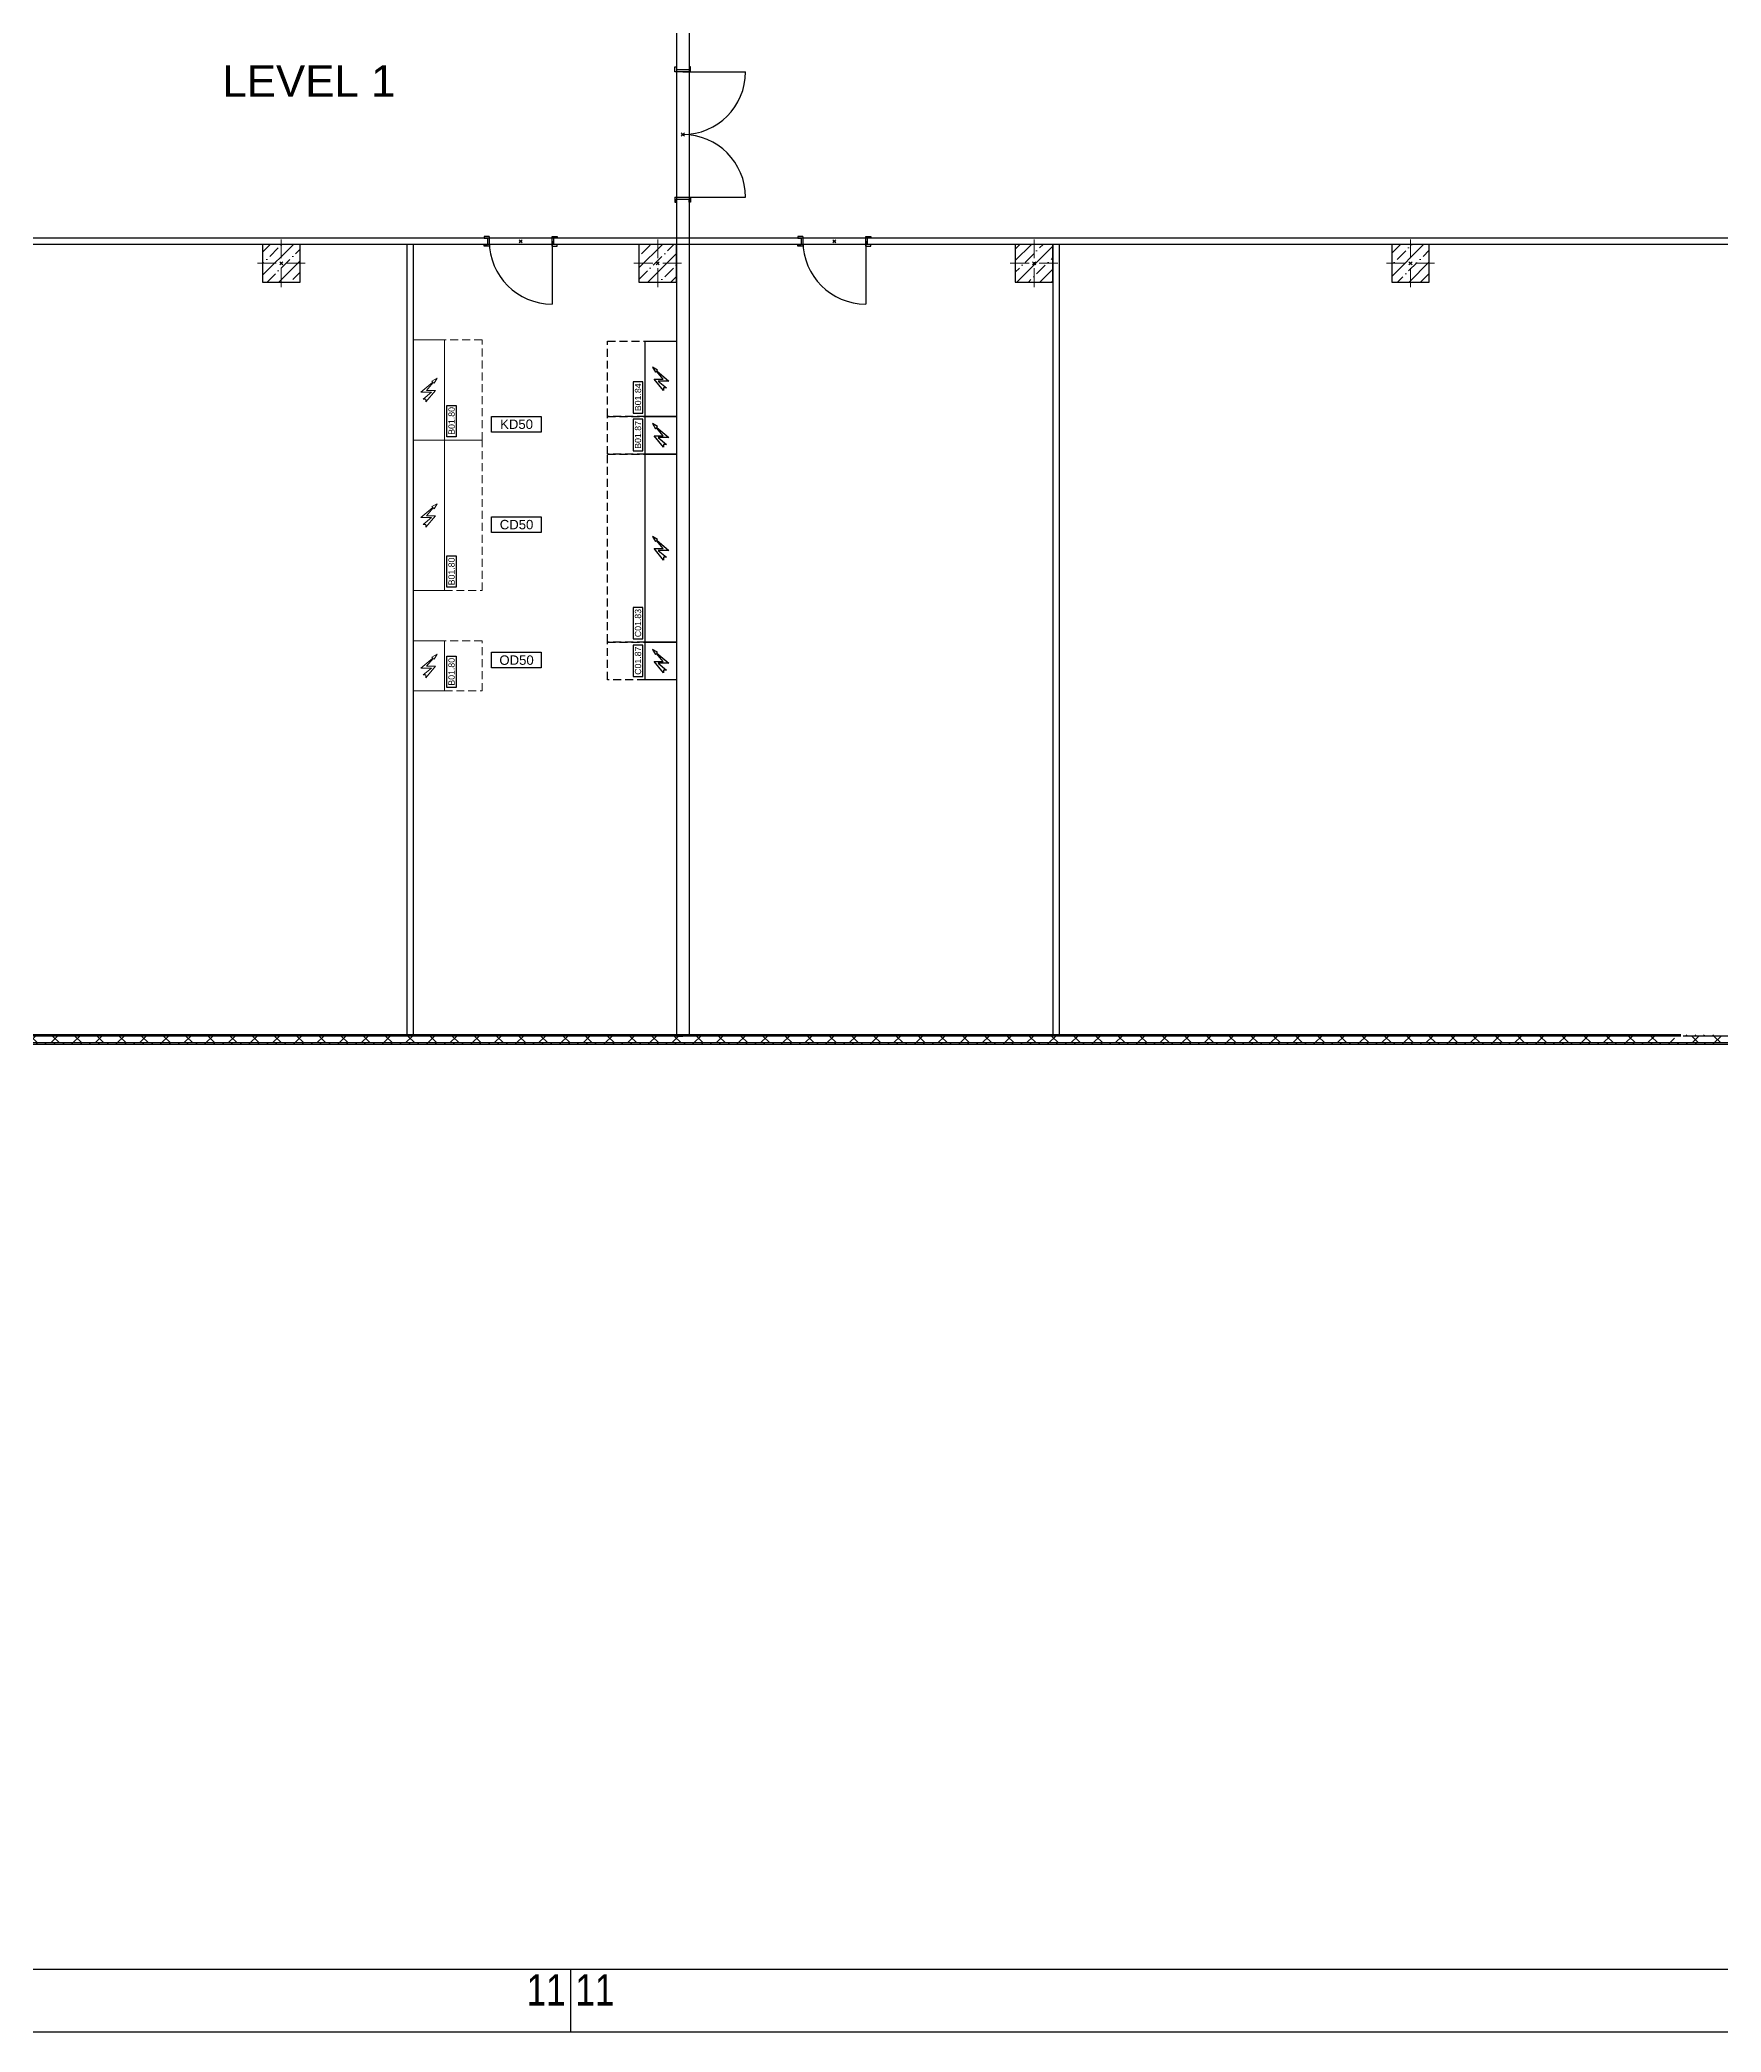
# Model space of a CAD drawing. Extents: x -3873 to 164127, y 7129 to 96529.
# Drawn here: x 71668 to 98469, y 7129 to 38892 of the extents above; entities that cross this region are included whole.
import ezdxf
from ezdxf.enums import TextEntityAlignment as Align

# ---------------------------------------------------------------- set-up
doc = ezdxf.new("R2010")
doc.units = 0
doc.header["$PDMODE"] = 35
doc.header["$PDSIZE"] = 25
doc.linetypes.add('HIDDEN', pattern=[9.525, 6.35, -3.175])
doc.layers.get('0').update_dxf_attribs({"linetype": 'CONTINUOUS'})
for name, color, linetype in [('BUILDING', 2, 'CONTINUOUS'), ('KROMEKA', 1, 'CONTINUOUS'), ('LAYOUT', 90, 'CONTINUOUS'), ('MC_1_2_025', 2, 'CONTINUOUS'), ('POSNR', 4, 'CONTINUOUS'), ('TEXT', 3, 'CONTINUOUS'), ('Конструктив - Колонны', 7, 'CONTINUOUS')]:
    doc.layers.add(name, color=color, linetype=linetype)
doc.layers.add('LAYOUT Kromeka', color=1, linetype='CONTINUOUS', lineweight=5)
doc.layers.add('Конструктив - Колонны_Ном._пера__1', color=7, linetype='CONTINUOUS', lineweight=25)
doc.layers.add('Конструктив - Колонны_Ном._пера__168', color=7, linetype='CONTINUOUS', lineweight=13, true_color=0x03e77f)
doc.layers.add('Конструктив - Колонны_Ном._пера__202', color=7, linetype='CONTINUOUS', lineweight=13, true_color=0xde8d00)
doc.styles.add('015_100', font='arial.ttf', dxfattribs={"height": 150})
doc.styles.add('025_100', font='arial.ttf', dxfattribs={"height": 250})
doc.styles.add('035_100', font='arial.ttf', dxfattribs={"height": 350})
doc.styles.add('050_100', font='arial.ttf', dxfattribs={"height": 500})
pattern_1 = [(45, (0, 0), (-183.8478, 183.8478), []), (45, (-91.92, 91.92), (-183.8478, 183.8478), [195, -65, 0, -65])]
pattern_2 = [(45, (86766.83, 23330.01), (-70.71068, 70.71068), [])]

# ---------------------------------------------------------------- blocks, each defined once
blk = doc.blocks.new('Колонна_44', base_point=(-12000, 12000))
at = {"layer": 'Конструктив - Колонны_Ном._пера__202', "linetype": 'Continuous'}
h = blk.add_hatch(dxfattribs=at)
h.set_pattern_fill('ЖЕЛЕЗОБЕТОН__ГОСТ_', color=256, style=0, pattern_type=2)
h.set_pattern_definition(pattern_1)
h.paths.add_polyline_path([(-12300, 11700), (-11700, 11700), (-11700, 12300), (-12300, 12300)])
at = {"layer": 'Конструктив - Колонны_Ном._пера__1', "linetype": 'Continuous'}
for p, q in [((-12300, 12300), (-12300, 11700)), ((-11700, 11700), (-11700, 12300)), ((-12300, 11700), (-11700, 11700))]:
    blk.add_line(p, q, dxfattribs=at)
at = {"layer": 'Конструктив - Колонны_Ном._пера__168', "linetype": 'Continuous'}
for p, q in [((-12000, 12080), (-12000, 12380)), ((-12080, 12000), (-12380, 12000)), ((-12000, 11920), (-12000, 11620)), ((-11920, 12000), (-11620, 12000))]:
    blk.add_line(p, q, dxfattribs=at)
blk.add_point((-12000, 12000), dxfattribs=at)
blk = doc.blocks.new('Колонна_49', base_point=(-6000, 12000))
at = {"layer": 'Конструктив - Колонны_Ном._пера__202', "linetype": 'Continuous'}
h = blk.add_hatch(dxfattribs=at)
h.set_pattern_fill('ЖЕЛЕЗОБЕТОН__ГОСТ_', color=256, style=0, pattern_type=2)
h.set_pattern_definition(pattern_1)
h.paths.add_polyline_path([(-6300, 11700), (-5700, 11700), (-5700, 12300), (-6300, 12300)])
at = {"layer": 'Конструктив - Колонны_Ном._пера__1', "linetype": 'Continuous'}
for p, q in [((-6300, 12300), (-6300, 11700)), ((-5700, 11700), (-5700, 12300)), ((-6300, 11700), (-5700, 11700))]:
    blk.add_line(p, q, dxfattribs=at)
at = {"layer": 'Конструктив - Колонны_Ном._пера__168', "linetype": 'Continuous'}
for p, q in [((-6000, 12080), (-6000, 12380)), ((-6080, 12000), (-6380, 12000)), ((-6000, 11920), (-6000, 11620)), ((-5920, 12000), (-5620, 12000))]:
    blk.add_line(p, q, dxfattribs=at)
blk.add_point((-6000, 12000), dxfattribs=at)
blk = doc.blocks.new('Колонна_54', base_point=(0, 12000))
at = {"layer": 'Конструктив - Колонны_Ном._пера__202', "linetype": 'Continuous'}
h = blk.add_hatch(dxfattribs=at)
h.set_pattern_fill('ЖЕЛЕЗОБЕТОН__ГОСТ_', color=256, style=0, pattern_type=2)
h.set_pattern_definition(pattern_1)
h.paths.add_polyline_path([(-300, 11700), (300, 11700), (300, 12300), (-300, 12300)])
at = {"layer": 'Конструктив - Колонны_Ном._пера__1', "linetype": 'Continuous'}
for p, q in [((-300, 12300), (-300, 11700)), ((300, 11700), (300, 12300)), ((-300, 11700), (300, 11700))]:
    blk.add_line(p, q, dxfattribs=at)
at = {"layer": 'Конструктив - Колонны_Ном._пера__168', "linetype": 'Continuous'}
for p, q in [((0, 12080), (0, 12380)), ((-80, 12000), (-380, 12000)), ((0, 11920), (0, 11620)), ((80, 12000), (380, 12000))]:
    blk.add_line(p, q, dxfattribs=at)
blk.add_point((0, 12000), dxfattribs=at)
blk = doc.blocks.new('Колонна_59', base_point=(6000, 12000))
at = {"layer": 'Конструктив - Колонны_Ном._пера__202', "linetype": 'Continuous'}
h = blk.add_hatch(dxfattribs=at)
h.set_pattern_fill('ЖЕЛЕЗОБЕТОН__ГОСТ_', color=256, style=0, pattern_type=2)
h.set_pattern_definition(pattern_1)
h.paths.add_polyline_path([(5700, 11700), (6300, 11700), (6300, 12300), (5700, 12300)])
at = {"layer": 'Конструктив - Колонны_Ном._пера__1', "linetype": 'Continuous'}
for p, q in [((5700, 12300), (5700, 11700)), ((6300, 11700), (6300, 12300)), ((5700, 11700), (6300, 11700))]:
    blk.add_line(p, q, dxfattribs=at)
at = {"layer": 'Конструктив - Колонны_Ном._пера__168', "linetype": 'Continuous'}
for p, q in [((6000, 12080), (6000, 12380)), ((5920, 12000), (5620, 12000)), ((6000, 11920), (6000, 11620)), ((6080, 12000), (6380, 12000))]:
    blk.add_line(p, q, dxfattribs=at)
blk.add_point((6000, 12000), dxfattribs=at)
blk = doc.blocks.new('building_door_800x100')
at = {"layer": 'BUILDING', "color": 2, "linetype": 'Continuous'}
for p, q in [((-75, 580), (-50, 580)), ((-75, 500), (-75, 580)), ((75, 500), (-75, 500)), ((-50, 580), (-50, 530)), ((50, 530), (-50, 530)), ((75, 580), (50, 580)), ((50, 580), (50, 530)), ((75, 500), (75, 580)), ((0, -500), (-1000, -500)), ((-75, -500), (-75, -580)), ((-75, -500), (75, -500)), ((-75, -580), (-50, -580)), ((-50, -530), (50, -530)), ((-50, -580), (-50, -530)), ((50, -580), (50, -530)), ((75, -580), (50, -580)), ((75, -500), (75, -580))]:
    blk.add_line(p, q, dxfattribs=at)
at = {"layer": 'BUILDING', "color": 4, "linetype": 'Continuous'}
blk.add_arc((0, -500), 1000, 90, 180, dxfattribs=at)
at = {"layer": 'BUILDING', "color": 5, "linetype": 'Continuous'}
blk.add_point((0, 0), dxfattribs=at)
blk = doc.blocks.new('building_door_2000x200')
at = {"layer": 'BUILDING', "color": 2, "linetype": 'Continuous'}
for p, q in [((0, 1000), (-1000, 1000)), ((-125, 1080), (-100, 1080)), ((-125, 1000), (-125, 1080)), ((125, 1000), (-125, 1000)), ((-100, 1080), (-100, 1030)), ((100, 1030), (-100, 1030)), ((125, 1080), (100, 1080)), ((100, 1080), (100, 1030)), ((125, 1000), (125, 1080)), ((0, -1000), (-1000, -1000)), ((-125, -1000), (-125, -1080)), ((-125, -1000), (125, -1000)), ((-125, -1080), (-100, -1080)), ((-100, -1030), (100, -1030)), ((-100, -1080), (-100, -1030)), ((100, -1080), (100, -1030)), ((125, -1080), (100, -1080)), ((125, -1000), (125, -1080))]:
    blk.add_line(p, q, dxfattribs=at)
at = {"layer": 'BUILDING', "color": 4, "linetype": 'Continuous'}
for centre, start, end in [((0, 1000), 180, 270), ((0, -1000), 90, 180)]:
    blk.add_arc(centre, 1000, start, end, dxfattribs=at)
at = {"layer": 'BUILDING', "color": 5, "linetype": 'Continuous'}
blk.add_point((0, 0), dxfattribs=at)
blk = doc.blocks.new('*U190')
at = {"ltscale": 20}
for p, q in [((0, 0), (0, 500)), ((0, 500), (1200, 500)), ((411, 205), (593, 357)), ((593, 357), (593, 214)), ((593, 214), (720, 321)), ((786, 382), (705, 335)), ((705, 335), (720, 321)), ((740, 301), (786, 382)), ((1200, 500), (1200, 0)), ((1200, 0), (0, 0)), ((455, 205), (411, 205)), ((564, 292), (455, 162)), ((455, 162), (455, 205)), ((725, 316), (564, 123)), ((564, 123), (564, 292)), ((725, 316), (740, 301))]:
    blk.add_line(p, q, dxfattribs=at)
at = {"color": 4, "linetype": 'HIDDEN', "ltscale": 20}
blk.add_lwpolyline([(0, 500), (0, 1100), (1200, 1100), (1200, 500)], dxfattribs=at)
at = {"layer": 'POSNR', "color": 4, "linetype": 'Continuous'}
blk.add_lwpolyline([(54, 539), (554, 539), (554, 689), (54, 689)], close=True, dxfattribs=at)
at = {"layer": 'POSNR', "color": 4, "linetype": 'Continuous', "style": '015_100', "flags": 8}
blk.add_attdef('X01.XX', text='', height=100, dxfattribs=at).set_placement((306, 614), align=Align.MIDDLE)
blk = doc.blocks.new('*U193')
at = {"ltscale": 20}
for p, q in [((0, 0), (0, 500)), ((0, 500), (600, 500)), ((111, 205), (293, 357)), ((293, 357), (293, 214)), ((293, 214), (420, 321)), ((486, 382), (405, 335)), ((405, 335), (420, 321)), ((440, 301), (486, 382)), ((600, 500), (600, 0)), ((600, 0), (0, 0)), ((155, 205), (111, 205)), ((264, 292), (155, 162)), ((155, 162), (155, 205)), ((425, 316), (264, 123)), ((264, 123), (264, 292)), ((425, 316), (440, 301))]:
    blk.add_line(p, q, dxfattribs=at)
at = {"color": 4, "linetype": 'HIDDEN', "ltscale": 20}
blk.add_lwpolyline([(0, 500), (0, 1100), (600, 1100), (600, 500)], dxfattribs=at)
at = {"layer": 'POSNR', "color": 4, "linetype": 'Continuous'}
blk.add_lwpolyline([(54, 539), (554, 539), (554, 689), (54, 689)], close=True, dxfattribs=at)
at = {"layer": 'POSNR', "color": 4, "linetype": 'Continuous', "style": '015_100', "flags": 8}
blk.add_attdef('X01.XX', text='', height=100, dxfattribs=at).set_placement((306, 614), align=Align.MIDDLE)
blk = doc.blocks.new('*U199')
at = {"ltscale": 20}
for p, q in [((0, 0), (0, 500)), ((0, 500), (3000, 500)), ((1311, 205), (1493, 357)), ((1493, 357), (1493, 214)), ((1493, 214), (1620, 321)), ((1686, 382), (1605, 335)), ((1605, 335), (1620, 321)), ((1640, 301), (1686, 382)), ((3000, 500), (3000, 0)), ((3000, 0), (0, 0)), ((1355, 205), (1311, 205)), ((1464, 292), (1355, 162)), ((1355, 162), (1355, 205)), ((1625, 316), (1464, 123)), ((1464, 123), (1464, 292)), ((1625, 316), (1640, 301))]:
    blk.add_line(p, q, dxfattribs=at)
at = {"color": 4, "linetype": 'HIDDEN', "ltscale": 20}
blk.add_lwpolyline([(0, 500), (0, 1100), (3000, 1100), (3000, 500)], dxfattribs=at)
at = {"layer": 'POSNR', "color": 4, "linetype": 'Continuous'}
blk.add_lwpolyline([(54, 539), (554, 539), (554, 689), (54, 689)], close=True, dxfattribs=at)
at = {"layer": 'POSNR', "color": 4, "linetype": 'Continuous', "style": '015_100', "flags": 8}
blk.add_attdef('X01.XX', text='', height=100, dxfattribs=at).set_placement((306, 614), align=Align.MIDDLE)
blk = doc.blocks.new('_KROMEKA_POSNR')
at = {"layer": 'KROMEKA', "linetype": 'Continuous'}
blk.add_lwpolyline([(-3.99, -1.25), (3.91, -1.25), (3.91, 1.25), (-3.99, 1.25)], close=True, dxfattribs=at)
at = {"layer": 'KROMEKA', "linetype": 'Continuous', "style": '015_100'}
blk.add_attdef('POSNR', text='', height=1.5, dxfattribs=at).set_placement((0, 0), align=Align.MIDDLE)
blk = doc.blocks.new('*U397')
at = {"ltscale": 20}
for p, q in [((0, 0), (0, 500)), ((0, 500), (1600, 500)), ((611, 205), (793, 357)), ((793, 357), (793, 214)), ((793, 214), (920, 321)), ((986, 382), (905, 335)), ((905, 335), (920, 321)), ((940, 301), (986, 382)), ((1600, 500), (1600, 0)), ((1600, 0), (0, 0)), ((655, 205), (611, 205)), ((764, 292), (655, 162)), ((655, 162), (655, 205)), ((925, 316), (764, 123)), ((764, 123), (764, 292)), ((925, 316), (940, 301))]:
    blk.add_line(p, q, dxfattribs=at)
at = {"color": 4, "linetype": 'HIDDEN', "ltscale": 20}
blk.add_lwpolyline([(0, 500), (0, 1100), (1600, 1100), (1600, 500)], dxfattribs=at)
at = {"layer": 'POSNR', "color": 4, "linetype": 'Continuous'}
blk.add_lwpolyline([(54, 539), (554, 539), (554, 689), (54, 689)], close=True, dxfattribs=at)
at = {"layer": 'POSNR', "color": 4, "linetype": 'Continuous', "style": '015_100', "flags": 8}
blk.add_attdef('X01.XX', text='', height=100, dxfattribs=at).set_placement((306, 614), align=Align.MIDDLE)
blk = doc.blocks.new('*U192')
at = {"ltscale": 20}
for p, q in [((0, 0), (0, 500)), ((0, 500), (2400, 500)), ((1011, 205), (1193, 357)), ((1193, 357), (1193, 214)), ((1193, 214), (1320, 321)), ((1386, 382), (1305, 335)), ((1305, 335), (1320, 321)), ((1340, 301), (1386, 382)), ((2400, 500), (2400, 0)), ((2400, 0), (0, 0)), ((1055, 205), (1011, 205)), ((1164, 292), (1055, 162)), ((1055, 162), (1055, 205)), ((1325, 316), (1164, 123)), ((1164, 123), (1164, 292)), ((1325, 316), (1340, 301))]:
    blk.add_line(p, q, dxfattribs=at)
at = {"color": 4, "linetype": 'HIDDEN', "ltscale": 20}
blk.add_lwpolyline([(0, 500), (0, 1100), (2400, 1100), (2400, 500)], dxfattribs=at)
at = {"layer": 'POSNR', "color": 4, "linetype": 'Continuous'}
blk.add_lwpolyline([(54, 539), (554, 539), (554, 689), (54, 689)], close=True, dxfattribs=at)
at = {"layer": 'POSNR', "color": 4, "linetype": 'Continuous', "style": '015_100', "flags": 8}
blk.add_attdef('X01.XX', text='', height=100, dxfattribs=at).set_placement((306, 614), align=Align.MIDDLE)
blk = doc.blocks.new('*U191')
at = {"ltscale": 20}
for p, q in [((0, 0), (0, 500)), ((0, 500), (800, 500)), ((211, 205), (393, 357)), ((393, 357), (393, 214)), ((393, 214), (520, 321)), ((586, 382), (505, 335)), ((505, 335), (520, 321)), ((540, 301), (586, 382)), ((800, 500), (800, 0)), ((800, 0), (0, 0)), ((255, 205), (211, 205)), ((364, 292), (255, 162)), ((255, 162), (255, 205)), ((525, 316), (364, 123)), ((364, 123), (364, 292)), ((525, 316), (540, 301))]:
    blk.add_line(p, q, dxfattribs=at)
at = {"color": 4, "linetype": 'HIDDEN', "ltscale": 20}
blk.add_lwpolyline([(0, 500), (0, 1100), (800, 1100), (800, 500)], dxfattribs=at)
at = {"layer": 'POSNR', "color": 4, "linetype": 'Continuous'}
blk.add_lwpolyline([(54, 539), (554, 539), (554, 689), (54, 689)], close=True, dxfattribs=at)
at = {"layer": 'POSNR', "color": 4, "linetype": 'Continuous', "style": '015_100', "flags": 8}
blk.add_attdef('X01.XX', text='', height=100, dxfattribs=at).set_placement((306, 614), align=Align.MIDDLE)
blk = doc.blocks.new('*U401')
at = {"color": 7, "linetype": 'Continuous'}
blk.add_line((-1000, 1000), (-167000, 1000), dxfattribs=at)
at = {"color": 3, "linetype": 'Continuous'}
for p, q in [((-84000, 1000), (-84000, 0)), ((-84000, 1000), (-84000, 0)), ((0, 0), (-168000, 0))]:
    blk.add_line(p, q, dxfattribs=at)
at = {"color": 2, "style": '050_100', "width": 0.800937}
blk.add_text('11 11', height=500, dxfattribs=at).set_placement((-84700, 424), (-83300, 424), align=Align.FIT)
at = {"color": 1, "linetype": 'Continuous', "ltscale": 50}
for tag, p, height, style in [('PROJECT', (-13710, 8757), 400, '035_100'), ('drawingnr', (-9521, 1405), 550, '050_100')]:
    blk.add_attdef(tag, p, '', height=height, dxfattribs=dict(at, style=style))
at = {"color": 4, "linetype": 'Continuous', "ltscale": 50}
for tag, p, height, style in [('title1', (-8362, 4404), 350, '035_100'), ('bird', (-17252, 4446), 250, '025_100'), ('capacity', (-12319, 4446), 250, '025_100'), ('w1', (-17252, 3796), 250, '025_100'), ('w2', (-16208, 3796), 250, '025_100'), ('w3', (-15164, 3796), 250, '025_100'), ('drawn', (-12319, 3796), 250, '025_100'), ('title2', (-8362, 3754), 350, '035_100'), ('scald', (-17252, 3146), 250, '025_100'), ('check', (-12319, 3146), 250, '025_100'), ('title3', (-8362, 3104), 350, '035_100'), ('scale', (-12319, 2496), 250, '025_100'), ('date', (-12319, 1846), 250, '025_100'), ('dept', (-12319, 1196), 250, '025_100')]:
    blk.add_attdef(tag, p, '', height=height, dxfattribs=dict(at, style=style))

msp = doc.modelspace()

# ---------------------------------------------------------------- hatches: boundary and pattern name
at = {"layer": 'BUILDING', "linetype": 'Continuous'}
h = msp.add_hatch(dxfattribs=at)
h.set_pattern_fill('МЕТАЛЛ__ТВЕРДЫЙ_СПЛАВ__Г_EF', color=256, style=0, pattern_type=2)
h.set_pattern_definition(pattern_2)
h.paths.add_polyline_path([(97791, 22900), (26337, 22900), (26317, 22880), (97811, 22880)])
h = msp.add_hatch(dxfattribs=at)
h.set_pattern_fill('ТЕПЛОИЗОЛЯЦИЯ__ГОСТ_', color=256, style=0, pattern_type=2)
h.set_pattern_definition([(45, (86766.83, 23330), (-176.7767, 176.7767), []), (135, (86766.83, 23330), (176.9181, 176.9181), [])])
h.paths.add_polyline_path([(97692, 23010), (26447, 23010), (26337, 22900), (97802, 22900)])
h = msp.add_hatch(dxfattribs=at)
h.set_pattern_fill('МЕТАЛЛ__ТВЕРДЫЙ_СПЛАВ__Г_EF', color=256, style=0, pattern_type=2)
h.set_pattern_definition(pattern_2)
h.paths.add_polyline_path([(97878, 23030), (26467, 23030), (26447, 23010), (97898, 23010)])

# ---------------------------------------------------------------- linework, layer by layer
at = {"layer": 'BUILDING', "color": 2, "linetype": 'BYBLOCK'}
for p, q in [((81817, 70930), (81817, 23010)), ((111217, 35730), (45217, 35730)), ((81817, 23010), (81917, 23010))]:
    msp.add_line(p, q, dxfattribs=at)
at = {"layer": 'BUILDING', "color": 2}
for p, q in [((82017, 70930), (82017, 23010)), ((111217, 35630), (45217, 35630)), ((82017, 23010), (81917, 23010))]:
    msp.add_line(p, q, dxfattribs=at)
at = {"layer": 'BUILDING', "linetype": 'Continuous'}
for p, q in [((97815, 22900), (26337, 22900)), ((97826, 23010), (26447, 23010)), ((97736, 22880), (111208, 22880)), ((97756, 22900), (97756, 22900)), ((111136, 22900), (97756, 22900)), ((97773, 22880), (97793, 22900)), ((111197, 23010), (97866, 23010)), ((97903, 23010), (97923, 23030)), ((97915, 22880), (97935, 22900)), ((98110, 22900), (98000, 23010)), ((98005, 22900), (98115, 23010)), ((98045, 23010), (98065, 23030)), ((98056, 22880), (98076, 22900)), ((98186, 23010), (98206, 23030)), ((98197, 22880), (98217, 22900)), ((98327, 23010), (98347, 23030)), ((98339, 22880), (98359, 22900)), ((98464, 22900), (98354, 23010)), ((98359, 22900), (98469, 23010))]:
    msp.add_line(p, q, dxfattribs=at)
at = {"layer": 'BUILDING', "color": 2, "ltscale": 20}
for points in [[(77517, 35630), (77517, 23030)], [(77617, 35630), (77617, 23030)], [(87817, 35630), (87817, 23030)], [(87917, 35630), (87917, 23030)]]:
    msp.add_lwpolyline(points, dxfattribs=at)
at = {"layer": 'BUILDING', "linetype": 'Continuous', "flags": 128}
for points in [[(26317, 22880), (97835, 22880)], [(97824, 23030), (45217, 23030)]]:
    msp.add_lwpolyline(points, dxfattribs=at)

# ---------------------------------------------------------------- block references
at = {"layer": 'BUILDING', "color": 2, "ltscale": 20}
for name, p, rotation in [('building_door_2000x200', (81917, 37382), 180), ('building_door_800x100', (79333, 35680), 90), ('building_door_800x100', (84333, 35680), 90)]:
    msp.add_blockref(name, p, dxfattribs=dict(at, rotation=rotation))
at = {"layer": 'LAYOUT', "linetype": 'Continuous', "ltscale": 50}
msp.add_blockref('*U401', (164127, 7129), dxfattribs=at)
at = {"layer": 'LAYOUT', "linetype": 'Continuous', "ltscale": 20}
ref = msp.add_blockref('*U190', (81817, 32888), dxfattribs=dict(at, rotation=90))
ref.add_attrib('X01.XX', 'B01.84', dxfattribs={"layer": 'POSNR', "color": 4, "linetype": 'Continuous', "ltscale": 20, "height": 100, "rotation": 90, "style": '015_100'}).set_placement((81203, 33194), align=Align.MIDDLE)
ref = msp.add_blockref('*U193', (81817, 32288), dxfattribs=dict(at, rotation=90))
ref.add_attrib('X01.XX', 'B01.87', dxfattribs={"layer": 'POSNR', "color": 4, "linetype": 'Continuous', "ltscale": 20, "height": 100, "rotation": 90, "style": '015_100'}).set_placement((81203, 32594), align=Align.MIDDLE)
ref = msp.add_blockref('*U199', (81817, 29288), dxfattribs=dict(at, rotation=90))
ref.add_attrib('X01.XX', 'C01.83', dxfattribs={"layer": 'POSNR', "color": 4, "linetype": 'Continuous', "ltscale": 20, "height": 100, "rotation": 90, "style": '015_100'}).set_placement((81203, 29594), align=Align.MIDDLE)
ref = msp.add_blockref('*U193', (81817, 28688), dxfattribs=dict(at, rotation=90))
ref.add_attrib('X01.XX', 'C01.87', dxfattribs={"layer": 'POSNR', "color": 4, "linetype": 'Continuous', "ltscale": 20, "height": 100, "rotation": 90, "style": '015_100'}).set_placement((81203, 28994), align=Align.MIDDLE)
at = {"layer": 'LAYOUT Kromeka', "linetype": 'Continuous', "ltscale": 20}
ref = msp.add_blockref('*U397', (77617, 32511), dxfattribs=dict(at, xscale=-1, rotation=270))
ref.add_attrib('X01.XX', 'B01.80', dxfattribs={"layer": 'POSNR', "color": 4, "linetype": 'Continuous', "ltscale": 20, "height": 100, "rotation": 90, "style": '015_100'}).set_placement((78231, 32817), align=Align.MIDDLE)
ref = msp.add_blockref('*U192', (77617, 30111), dxfattribs=dict(at, xscale=-1, rotation=270))
ref.add_attrib('X01.XX', 'B01.80', dxfattribs={"layer": 'POSNR', "color": 4, "linetype": 'Continuous', "ltscale": 20, "height": 100, "rotation": 90, "style": '015_100'}).set_placement((78231, 30417), align=Align.MIDDLE)
ref = msp.add_blockref('*U191', (77617, 28511), dxfattribs=dict(at, xscale=-1, rotation=270))
ref.add_attrib('X01.XX', 'B01.80', dxfattribs={"layer": 'POSNR', "color": 4, "linetype": 'Continuous', "ltscale": 20, "height": 100, "rotation": 90, "style": '015_100'}).set_placement((78231, 28817), align=Align.MIDDLE)
at = {"layer": 'MC_1_2_025', "color": 6, "ltscale": 20}
ref = msp.add_blockref('_KROMEKA_POSNR', (79267, 32764), dxfattribs=dict(at, xscale=-100, yscale=100, zscale=100, rotation=180))
ref.add_attrib('POSNR', 'KD50', dxfattribs={"layer": 'KROMEKA', "linetype": 'Continuous', "height": 150, "style": '015_100'}).set_placement((79267, 32764), align=Align.MIDDLE)
ref = msp.add_blockref('_KROMEKA_POSNR', (79267, 31164), dxfattribs=dict(at, xscale=-100, yscale=100, zscale=100, rotation=180))
ref.add_attrib('POSNR', 'CD50', dxfattribs={"layer": 'KROMEKA', "linetype": 'Continuous', "height": 150, "style": '015_100'}).set_placement((79267, 31164), align=Align.MIDDLE)
ref = msp.add_blockref('_KROMEKA_POSNR', (79267, 29003), dxfattribs=dict(at, xscale=-100, yscale=100, zscale=100, rotation=180))
ref.add_attrib('POSNR', 'OD50', dxfattribs={"layer": 'KROMEKA', "linetype": 'Continuous', "height": 150, "style": '015_100'}).set_placement((79267, 29003), align=Align.MIDDLE)
at = {"layer": 'Конструктив - Колонны'}
for name, p in [('Колонна_44', (75517, 35330)), ('Колонна_49', (81517, 35330)), ('Колонна_54', (87517, 35330)), ('Колонна_59', (93517, 35330))]:
    msp.add_blockref(name, p, dxfattribs=at)

# ---------------------------------------------------------------- texts
at = {"layer": 'TEXT', "color": 1, "linetype": 'Continuous', "ltscale": 20, "insert": (74578, 38486), "char_height": 500, "attachment_point": 1, "style": '050_100'}
msp.add_mtext_dynamic_manual_height_columns('LEVEL 1', width=2714.32, gutter_width=2500, heights=[0], dxfattribs=at)

doc.saveas('drawing.dxf')
